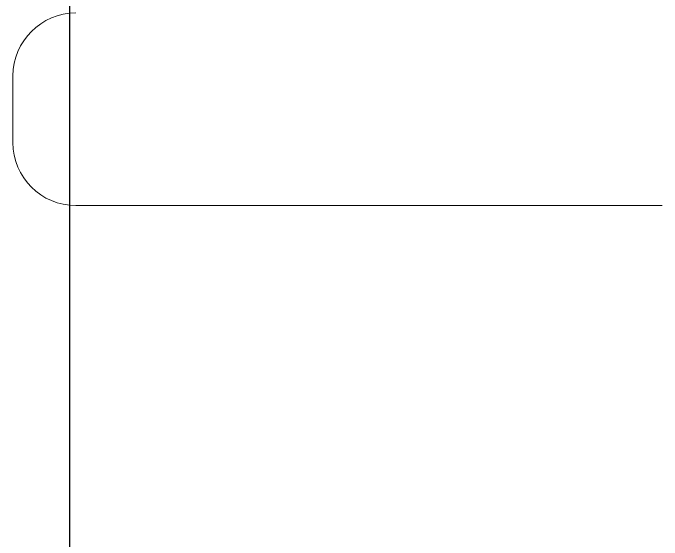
# Model space of a CAD drawing. Extents: x -12260 to 57327, y -29287 to 19916.
# Drawn here: x 29897.8 to 30100, y 2889.4 to 3053.6 of the extents above; entities that cross this region are included whole.
import ezdxf

# ---------------------------------------------------------------- set-up
doc = ezdxf.new("R2010")
doc.units = 0
doc.header["$LTSCALE"] = 0.25
doc.linetypes.add('DASHDOT', pattern=[25.4, 12.7, -6.35, 0, -6.35])
doc.layers.add('01-First Floor-FUR$0$FALSE CEILING', color=251, linetype='Continuous')
doc.layers.add('01-First Floor-FUR$0$LOADING', color=253, linetype='Continuous', lineweight=5)
doc.layers.add('E-LITE-CLNG-CNDT', color=6, linetype='DASHDOT', lineweight=35)

# ---------------------------------------------------------------- blocks, each defined once
blk = doc.blocks.new('01-First Floor-FUR$0$GF21018-P')
at = {"color": 0}
for p, q in [((0.25963, 0.34221), (0.2804, 0.34221)), ((0.30001, 0.32259), (0.30001, 0.14))]:
    blk.add_line(p, q, dxfattribs=at)
for centre, start, end in [((0.25963, 0.32259), 90, 180), ((0.2804, 0.32259), 0, 90)]:
    blk.add_arc(centre, 0.01962, start, end, dxfattribs=at)
blk = doc.blocks.new('01-First Floor-FUR')
at = {"layer": '01-First Floor-FUR$0$FALSE CEILING', "linetype": 'Continuous'}
blk.add_line((29915.56, 1440), (29915.56, 5000), dxfattribs=at)
at = {"layer": '01-First Floor-FUR$0$LOADING', "extrusion": (7.77426e-06, 2.24021e-05, 1), "xscale": -1000, "yscale": 1000.000000000001, "zscale": 1000, "rotation": 90.00141075505213}
blk.add_blockref('01-First Floor-FUR$0$GF21018-P', (30240.04, 3293.57, 0.21), dxfattribs=at)

msp = doc.modelspace()

# ---------------------------------------------------------------- block references
at = {"layer": 'E-LITE-CLNG-CNDT'}
msp.add_blockref('01-First Floor-FUR', (0, 0), dxfattribs=at)

doc.saveas('drawing.dxf')
